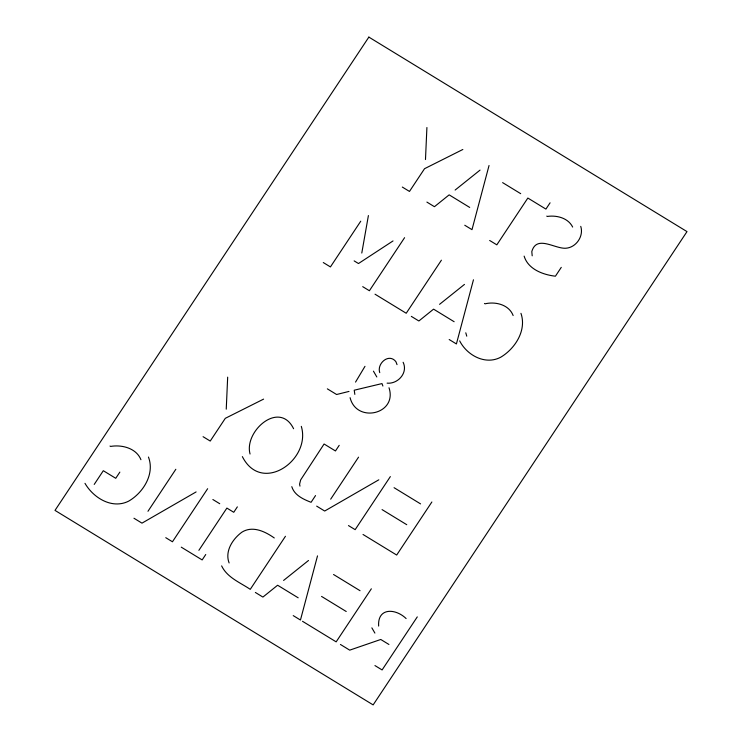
<?xml version="1.0" encoding="UTF-8"?>
<svg xmlns="http://www.w3.org/2000/svg" width="742" height="742" viewBox="0 0 742 742"><rect width="100%" height="100%" fill="white"/><g stroke="black" fill="none" stroke-linecap="round" stroke-linejoin="round"><path stroke-width="1.11" d="M226.245 409.176L227.673 377.149M425.481 159.549L426.91 127.522M361.79 253.041L368.403 215.56M317.502 555.879L300.454 620.034L293.229 615.61M489.043 165.503L471.995 229.658L464.761 225.243M473.461 279.79L456.413 343.945L449.188 339.53M355.539 382.093L364.981 366.325M94.215 484.424L103.314 470.706L115.743 478.302L119.861 472.107M147.973 511.284L175.835 469.269M360.751 221.199L330.431 266.925L323.28 262.547M207.639 488.709L172.45 541.771L165.763 537.681M404.585 237.681L369.395 290.743L362.708 286.653M198.884 550.323L226.885 508.084L233.758 512.286L237.347 506.869M205.747 554.515L202.158 559.932L181.271 547.16M441.407 260.192L406.217 313.254L375.025 294.194M339.205 445.33L335.467 450.96L324.087 444.004L300.658 479.916L299.582 484.164L299.972 486.131M285.447 536.281L250.258 589.343C240.158 582.516 227.173 577.591 221.626 565.877M315.536 495.573L311.074 502.306C303.376 499.283 294.398 495.294 291.801 486.669M330.682 499.171L358.544 457.155M550.082 202.816L545.917 209.096L527.85 198.049L496.825 244.841L489.664 240.464M390.348 476.596L355.158 529.658L348.471 525.577M561.267 267.361L555.415 276.2C543.023 274.781 528.063 269.253 524.13 256.12M371.352 588.796L336.163 641.858L302.513 621.295M431.872 501.982L396.682 555.044L363.033 534.481M417.282 616.88L382.102 669.943L374.942 665.565M455.134 190.054L480.037 170.113M439.561 304.341L464.464 284.409M283.602 580.429L308.505 560.488M393.028 240.937L358.479 263.54L354.147 260.887M196.111 491.927L141.982 523.147L133.959 518.241M378.81 479.814L324.69 511.034L316.667 506.127M462.841 149.485L424.545 168.694L409.473 191.436L402.312 187.058M263.605 399.113L225.308 418.321L210.236 441.063L203.076 436.686M349 391.424L336.599 394.503L327.343 388.845M387.092 383.15C397.962 384.198 408.248 372.753 403.119 362.263M502.622 182.625L520.698 193.671M546.752 216.117L547.29 216.441C556.695 215.05 568.168 217.944 572.657 227.061M469.714 207.435L449.151 194.858L434.441 206.703L426.891 202.084M484.489 303.459L485.064 303.812C495.508 301.335 508.975 304.656 513.139 315.526M454.141 321.722L433.578 309.145L418.868 320.989L411.318 316.37M394.067 487.689L420.556 503.883M382.065 509.606L406.755 524.696M212.861 499.514L219.734 503.716M274.271 537.959C265.107 531.513 252.632 525.419 241.901 532.172C232.7 538.905 224.603 551.297 229.111 562.946M406.115 618.559C395.616 608.301 377.418 607.392 378.643 626.062M333.548 574.503L360.037 590.697M110.011 446.053L110.632 446.424C121.883 444.486 136.37 448.168 140.934 459.706M321.555 596.42L346.236 611.51M388.929 644.473L380.767 639.474L349.714 650.15L340.43 644.464M298.182 597.802L277.619 585.234L262.909 597.078L255.359 592.459M84.987 483.339C93.399 497.891 112.098 509.476 128.626 501.165C143.225 492.753 154.976 473.99 148.456 457.044M376.815 376.973L373.439 371.148M459.669 340.875C466.95 355.297 485.416 365.435 500.767 357.19C515.134 348.619 526.857 330.311 520.949 313.328M371.863 627.862L374.895 633.084M242.365 456.618C261.731 494.979 311.39 459.734 301.308 426.362M293.6 428.737C279.363 399.725 243.793 431.473 250.054 454.011M350.094 397.684C356.522 423.719 397.693 414.203 389.012 387.76M397.035 364.637L395.913 361.697C388.975 352.673 376.593 363.571 379.756 372.66M382.891 386.044L381.982 383.586L354.222 390.209L354.834 394.392M465.791 332.796L466.755 336.172M580.745 226.356C583.945 236.151 576.144 247.513 565.914 248.227C554.821 249.034 536.614 234.593 531.801 251.603L532.199 255.823M368.857 37.1L55.001 510.394L373.143 704.9L686.999 231.606L368.857 37.1"/></g></svg>
